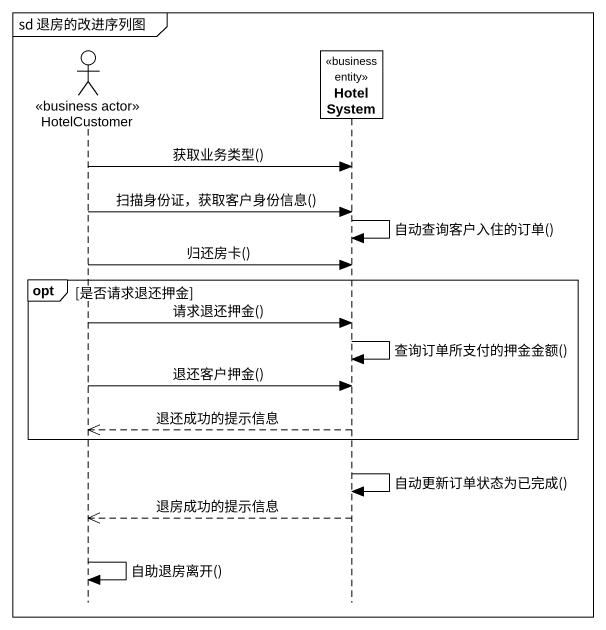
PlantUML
@startuml
mainframe sd 退房的改进序列图
hide footbox
actor HotelCustomer <<business actor>>
participant HotelSystem <<business entity>>

HotelCustomer -> HotelSystem : 获取业务类型()
HotelCustomer -> HotelSystem : 扫描身份证，获取客户身份信息()
HotelSystem -> HotelSystem : 自动查询客户入住的订单()
HotelCustomer -> HotelSystem : 归还房卡()
opt 是否请求退还押金
  HotelCustomer -> HotelSystem : 请求退还押金()
  HotelSystem -> HotelSystem : 查询订单所支付的押金金额()
  HotelCustomer -> HotelSystem : 退还客户押金()
  HotelSystem -->> HotelCustomer : 退还成功的提示信息
end
HotelSystem -> HotelSystem : 自动更新订单状态为已完成()
HotelSystem -->> HotelCustomer : 退房成功的提示信息
HotelCustomer -> HotelCustomer : 自助退房离开()
@enduml
